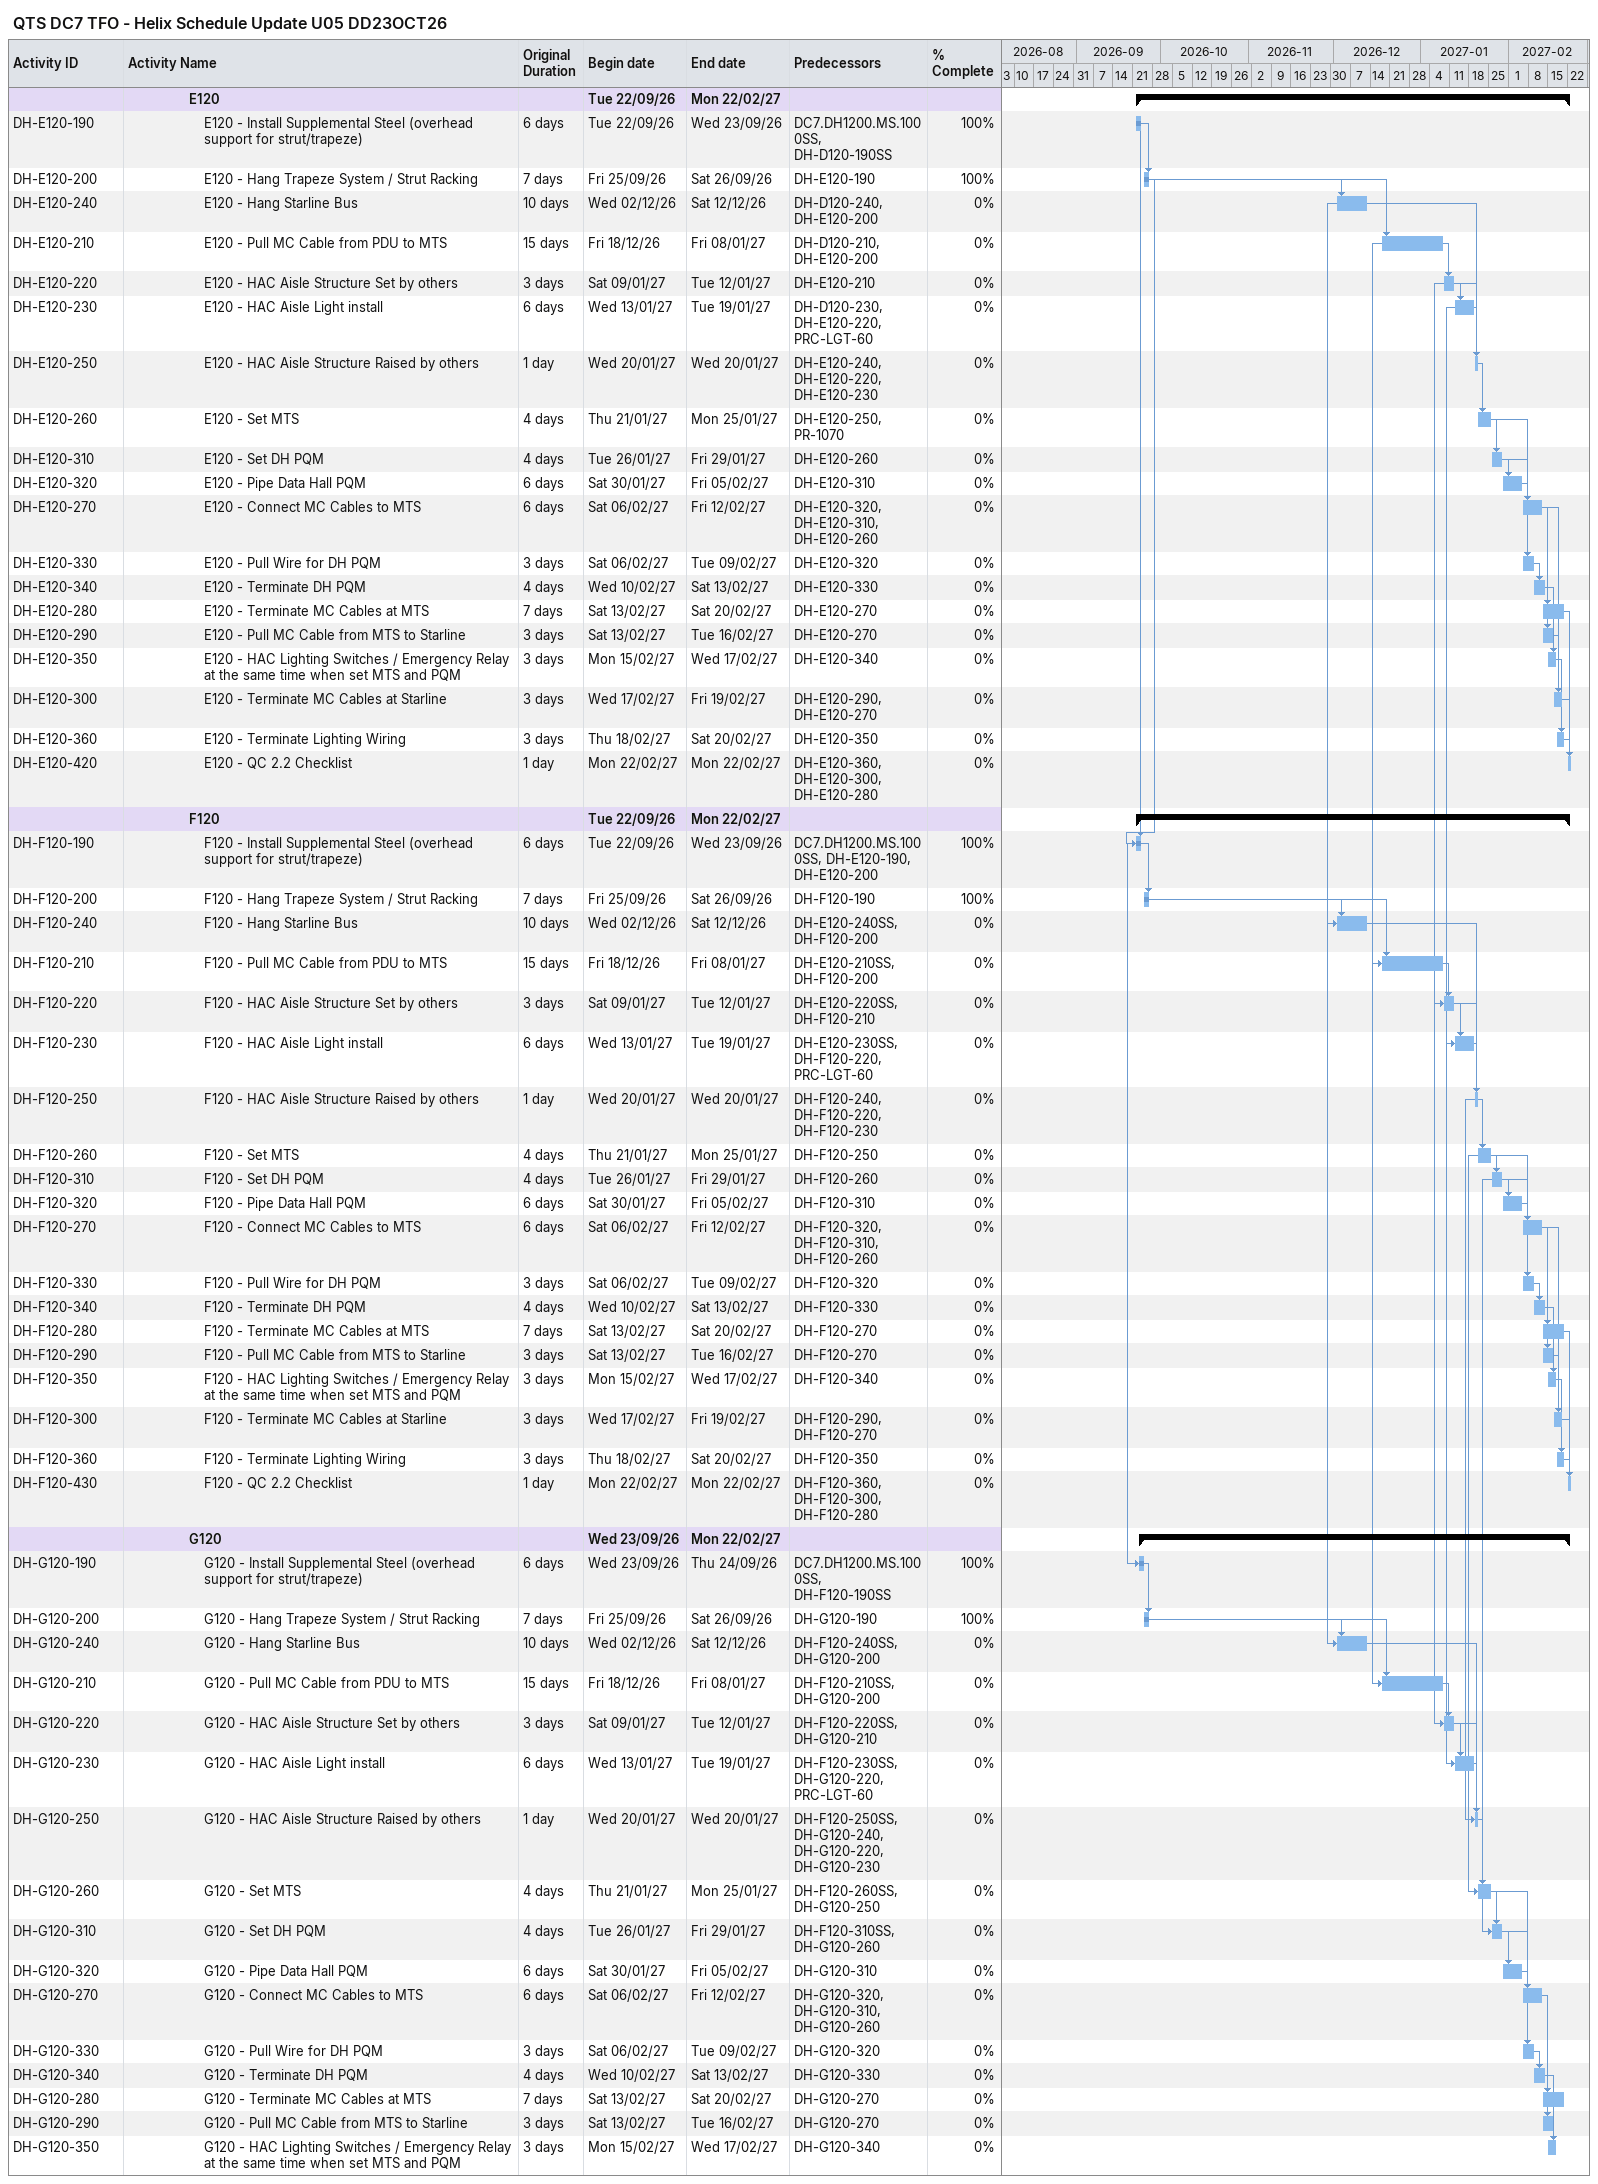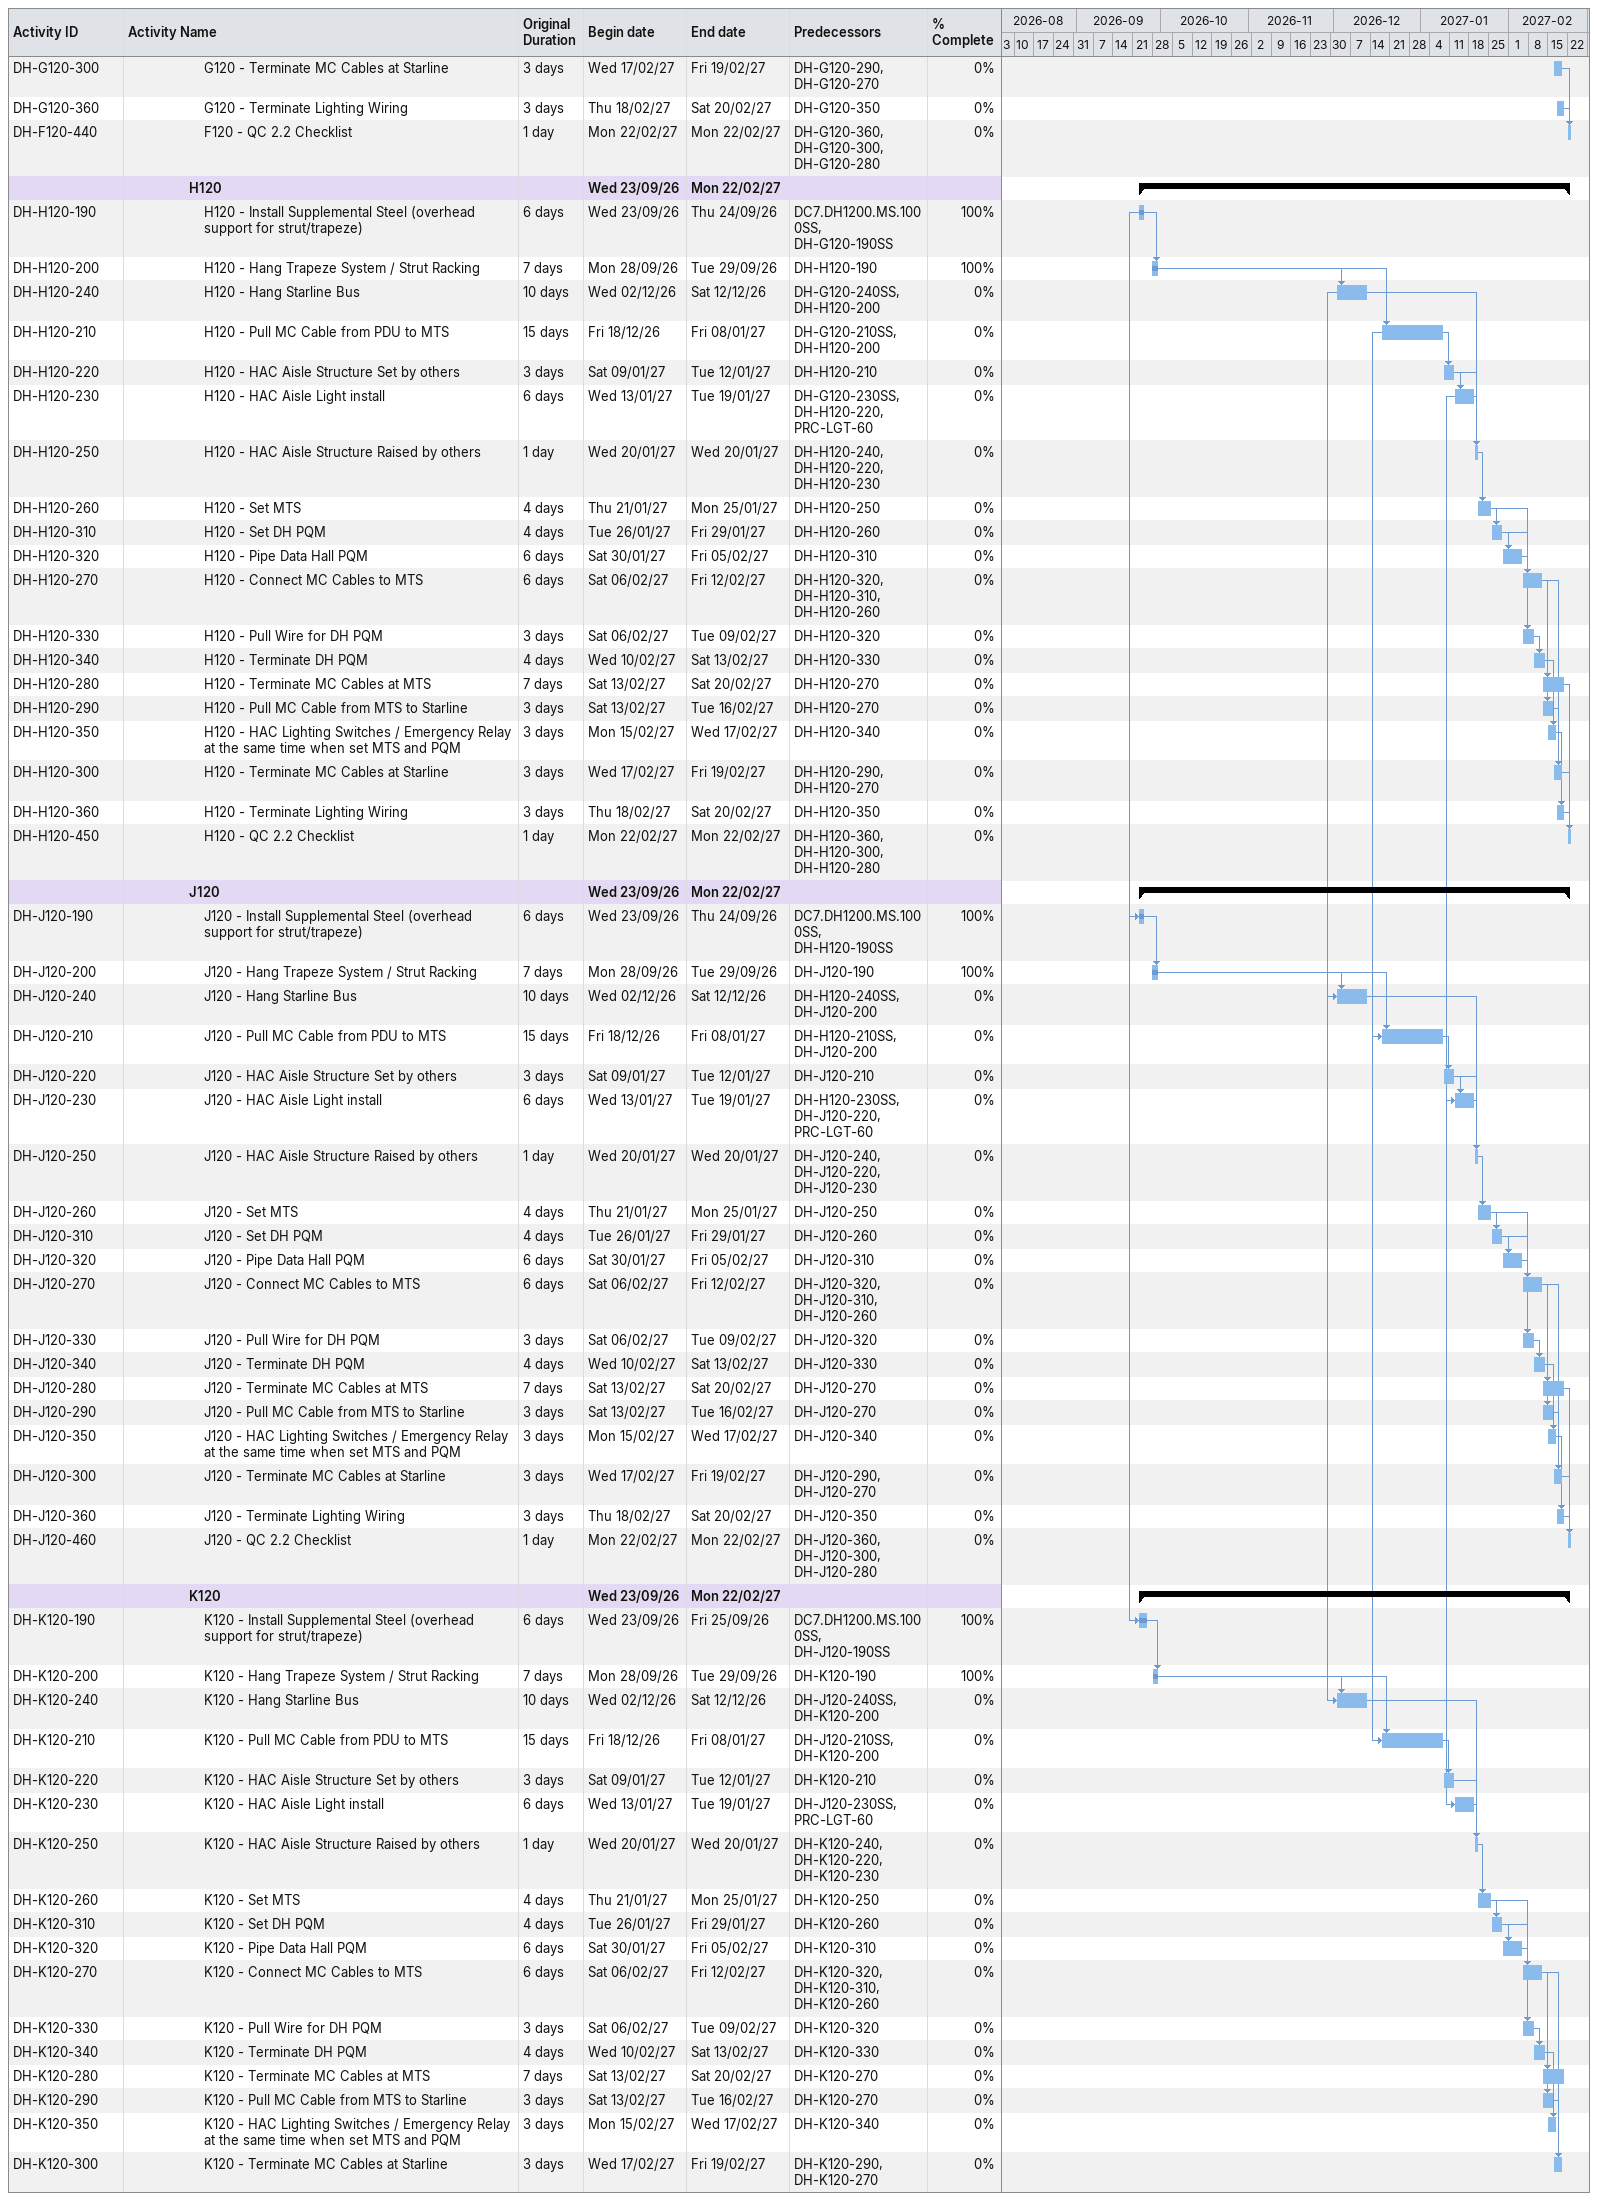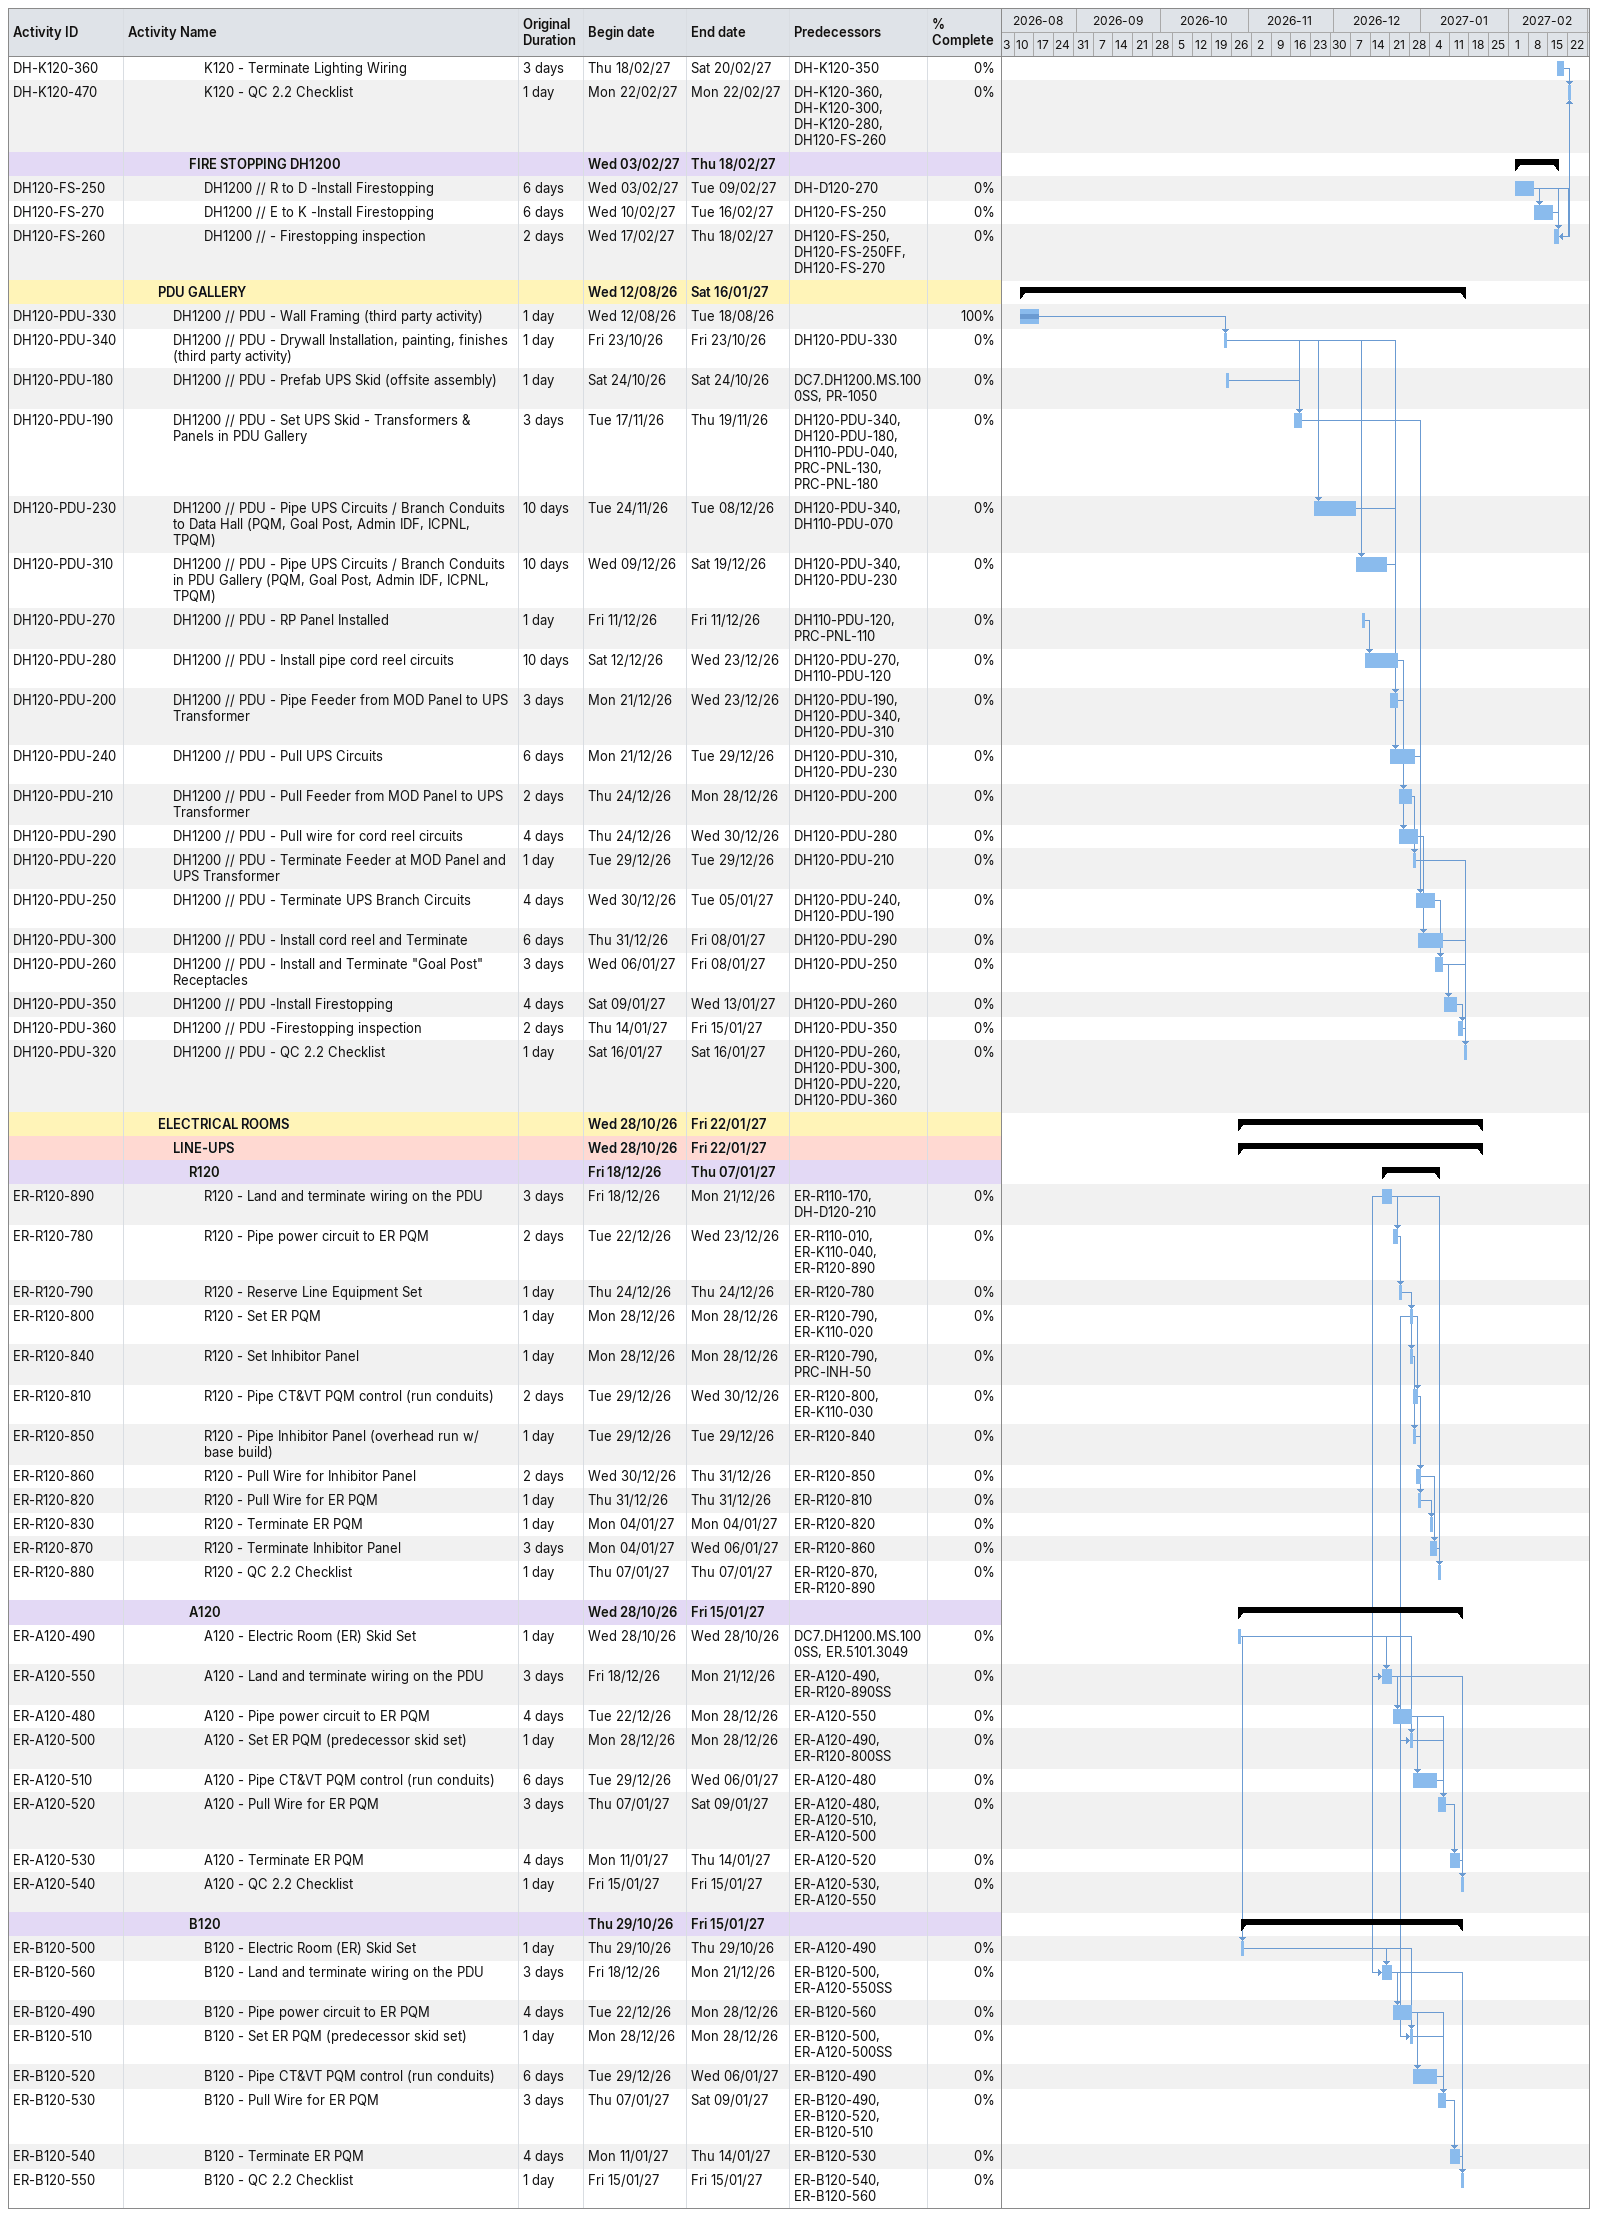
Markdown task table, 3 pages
QTS DC7 TFO - Helix Schedule Update U05 DD23OCT26

| ID | Level | Task | Original duration | Start | Finish | Predecessors | % complete |
|---|---|---|---|---|---|---|---|
|  | 5 | **E120** |  | 2026-09-22 | 2027-02-22 |  |  |
| DH-E120-190 | 6 | E120 - Install Supplemental Steel (overhead support for strut/trapeze) | 6d | 2026-09-22 | 2026-09-23 | DC7.DH1200.MS.1000SS, DH-D120-190SS | 100 |
| DH-E120-200 | 6 | E120 - Hang Trapeze System / Strut Racking | 7d | 2026-09-25 | 2026-09-26 | DH-E120-190 | 100 |
| DH-E120-240 | 6 | E120 - Hang Starline Bus | 10d | 2026-12-02 | 2026-12-12 | DH-D120-240, DH-E120-200 | 0 |
| DH-E120-210 | 6 | E120 - Pull MC Cable from PDU to MTS | 15d | 2026-12-18 | 2027-01-08 | DH-D120-210, DH-E120-200 | 0 |
| DH-E120-220 | 6 | E120 - HAC Aisle Structure Set by others | 3d | 2027-01-09 | 2027-01-12 | DH-E120-210 | 0 |
| DH-E120-230 | 6 | E120 - HAC Aisle Light install | 6d | 2027-01-13 | 2027-01-19 | DH-D120-230, DH-E120-220, PRC-LGT-60 | 0 |
| DH-E120-250 | 6 | E120 - HAC Aisle Structure Raised by others | 1d | 2027-01-20 | 2027-01-20 | DH-E120-240, DH-E120-220, DH-E120-230 | 0 |
| DH-E120-260 | 6 | E120 - Set MTS | 4d | 2027-01-21 | 2027-01-25 | DH-E120-250, PR-1070 | 0 |
| DH-E120-310 | 6 | E120 - Set DH PQM | 4d | 2027-01-26 | 2027-01-29 | DH-E120-260 | 0 |
| DH-E120-320 | 6 | E120 - Pipe Data Hall PQM | 6d | 2027-01-30 | 2027-02-05 | DH-E120-310 | 0 |
| DH-E120-270 | 6 | E120 - Connect MC Cables to MTS | 6d | 2027-02-06 | 2027-02-12 | DH-E120-320, DH-E120-310, DH-E120-260 | 0 |
| DH-E120-330 | 6 | E120 - Pull Wire for DH PQM | 3d | 2027-02-06 | 2027-02-09 | DH-E120-320 | 0 |
| DH-E120-340 | 6 | E120 - Terminate DH PQM | 4d | 2027-02-10 | 2027-02-13 | DH-E120-330 | 0 |
| DH-E120-280 | 6 | E120 - Terminate MC Cables at MTS | 7d | 2027-02-13 | 2027-02-20 | DH-E120-270 | 0 |
| DH-E120-290 | 6 | E120 - Pull MC Cable from MTS to Starline | 3d | 2027-02-13 | 2027-02-16 | DH-E120-270 | 0 |
| DH-E120-350 | 6 | E120 - HAC Lighting Switches / Emergency Relay at the same time when set MTS and PQM | 3d | 2027-02-15 | 2027-02-17 | DH-E120-340 | 0 |
| DH-E120-300 | 6 | E120 - Terminate MC Cables at Starline | 3d | 2027-02-17 | 2027-02-19 | DH-E120-290, DH-E120-270 | 0 |
| DH-E120-360 | 6 | E120 - Terminate Lighting Wiring | 3d | 2027-02-18 | 2027-02-20 | DH-E120-350 | 0 |
| DH-E120-420 | 6 | E120 - QC 2.2 Checklist | 1d | 2027-02-22 | 2027-02-22 | DH-E120-360, DH-E120-300, DH-E120-280 | 0 |
|  | 5 | **F120** |  | 2026-09-22 | 2027-02-22 |  |  |
| DH-F120-190 | 6 | F120 - Install Supplemental Steel (overhead support for strut/trapeze) | 6d | 2026-09-22 | 2026-09-23 | DC7.DH1200.MS.1000SS, DH-E120-190, DH-E120-200 | 100 |
| DH-F120-200 | 6 | F120 - Hang Trapeze System / Strut Racking | 7d | 2026-09-25 | 2026-09-26 | DH-F120-190 | 100 |
| DH-F120-240 | 6 | F120 - Hang Starline Bus | 10d | 2026-12-02 | 2026-12-12 | DH-E120-240SS, DH-F120-200 | 0 |
| DH-F120-210 | 6 | F120 - Pull MC Cable from PDU to MTS | 15d | 2026-12-18 | 2027-01-08 | DH-E120-210SS, DH-F120-200 | 0 |
| DH-F120-220 | 6 | F120 - HAC Aisle Structure Set by others | 3d | 2027-01-09 | 2027-01-12 | DH-E120-220SS, DH-F120-210 | 0 |
| DH-F120-230 | 6 | F120 - HAC Aisle Light install | 6d | 2027-01-13 | 2027-01-19 | DH-E120-230SS, DH-F120-220, PRC-LGT-60 | 0 |
| DH-F120-250 | 6 | F120 - HAC Aisle Structure Raised by others | 1d | 2027-01-20 | 2027-01-20 | DH-F120-240, DH-F120-220, DH-F120-230 | 0 |
| DH-F120-260 | 6 | F120 - Set MTS | 4d | 2027-01-21 | 2027-01-25 | DH-F120-250 | 0 |
| DH-F120-310 | 6 | F120 - Set DH PQM | 4d | 2027-01-26 | 2027-01-29 | DH-F120-260 | 0 |
| DH-F120-320 | 6 | F120 - Pipe Data Hall PQM | 6d | 2027-01-30 | 2027-02-05 | DH-F120-310 | 0 |
| DH-F120-270 | 6 | F120 - Connect MC Cables to MTS | 6d | 2027-02-06 | 2027-02-12 | DH-F120-320, DH-F120-310, DH-F120-260 | 0 |
| DH-F120-330 | 6 | F120 - Pull Wire for DH PQM | 3d | 2027-02-06 | 2027-02-09 | DH-F120-320 | 0 |
| DH-F120-340 | 6 | F120 - Terminate DH PQM | 4d | 2027-02-10 | 2027-02-13 | DH-F120-330 | 0 |
| DH-F120-280 | 6 | F120 - Terminate MC Cables at MTS | 7d | 2027-02-13 | 2027-02-20 | DH-F120-270 | 0 |
| DH-F120-290 | 6 | F120 - Pull MC Cable from MTS to Starline | 3d | 2027-02-13 | 2027-02-16 | DH-F120-270 | 0 |
| DH-F120-350 | 6 | F120 - HAC Lighting Switches / Emergency Relay at the same time when set MTS and PQM | 3d | 2027-02-15 | 2027-02-17 | DH-F120-340 | 0 |
| DH-F120-300 | 6 | F120 - Terminate MC Cables at Starline | 3d | 2027-02-17 | 2027-02-19 | DH-F120-290, DH-F120-270 | 0 |
| DH-F120-360 | 6 | F120 - Terminate Lighting Wiring | 3d | 2027-02-18 | 2027-02-20 | DH-F120-350 | 0 |
| DH-F120-430 | 6 | F120 - QC 2.2 Checklist | 1d | 2027-02-22 | 2027-02-22 | DH-F120-360, DH-F120-300, DH-F120-280 | 0 |
|  | 5 | **G120** |  | 2026-09-23 | 2027-02-22 |  |  |
| DH-G120-190 | 6 | G120 - Install Supplemental Steel (overhead support for strut/trapeze) | 6d | 2026-09-23 | 2026-09-24 | DC7.DH1200.MS.1000SS, DH-F120-190SS | 100 |
| DH-G120-200 | 6 | G120 - Hang Trapeze System / Strut Racking | 7d | 2026-09-25 | 2026-09-26 | DH-G120-190 | 100 |
| DH-G120-240 | 6 | G120 - Hang Starline Bus | 10d | 2026-12-02 | 2026-12-12 | DH-F120-240SS, DH-G120-200 | 0 |
| DH-G120-210 | 6 | G120 - Pull MC Cable from PDU to MTS | 15d | 2026-12-18 | 2027-01-08 | DH-F120-210SS, DH-G120-200 | 0 |
| DH-G120-220 | 6 | G120 - HAC Aisle Structure Set by others | 3d | 2027-01-09 | 2027-01-12 | DH-F120-220SS, DH-G120-210 | 0 |
| DH-G120-230 | 6 | G120 - HAC Aisle Light install | 6d | 2027-01-13 | 2027-01-19 | DH-F120-230SS, DH-G120-220, PRC-LGT-60 | 0 |
| DH-G120-250 | 6 | G120 - HAC Aisle Structure Raised by others | 1d | 2027-01-20 | 2027-01-20 | DH-F120-250SS, DH-G120-240, DH-G120-220, DH-G120-230 | 0 |
| DH-G120-260 | 6 | G120 - Set MTS | 4d | 2027-01-21 | 2027-01-25 | DH-F120-260SS, DH-G120-250 | 0 |
| DH-G120-310 | 6 | G120 - Set DH PQM | 4d | 2027-01-26 | 2027-01-29 | DH-F120-310SS, DH-G120-260 | 0 |
| DH-G120-320 | 6 | G120 - Pipe Data Hall PQM | 6d | 2027-01-30 | 2027-02-05 | DH-G120-310 | 0 |
| DH-G120-270 | 6 | G120 - Connect MC Cables to MTS | 6d | 2027-02-06 | 2027-02-12 | DH-G120-320, DH-G120-310, DH-G120-260 | 0 |
| DH-G120-330 | 6 | G120 - Pull Wire for DH PQM | 3d | 2027-02-06 | 2027-02-09 | DH-G120-320 | 0 |
| DH-G120-340 | 6 | G120 - Terminate DH PQM | 4d | 2027-02-10 | 2027-02-13 | DH-G120-330 | 0 |
| DH-G120-280 | 6 | G120 - Terminate MC Cables at MTS | 7d | 2027-02-13 | 2027-02-20 | DH-G120-270 | 0 |
| DH-G120-290 | 6 | G120 - Pull MC Cable from MTS to Starline | 3d | 2027-02-13 | 2027-02-16 | DH-G120-270 | 0 |
| DH-G120-350 | 6 | G120 - HAC Lighting Switches / Emergency Relay at the same time when set MTS and PQM | 3d | 2027-02-15 | 2027-02-17 | DH-G120-340 | 0 |
| DH-G120-300 | 6 | G120 - Terminate MC Cables at Starline | 3d | 2027-02-17 | 2027-02-19 | DH-G120-290, DH-G120-270 | 0 |
| DH-G120-360 | 6 | G120 - Terminate Lighting Wiring | 3d | 2027-02-18 | 2027-02-20 | DH-G120-350 | 0 |
| DH-F120-440 | 6 | F120 - QC 2.2 Checklist | 1d | 2027-02-22 | 2027-02-22 | DH-G120-360, DH-G120-300, DH-G120-280 | 0 |
|  | 5 | **H120** |  | 2026-09-23 | 2027-02-22 |  |  |
| DH-H120-190 | 6 | H120 - Install Supplemental Steel (overhead support for strut/trapeze) | 6d | 2026-09-23 | 2026-09-24 | DC7.DH1200.MS.1000SS, DH-G120-190SS | 100 |
| DH-H120-200 | 6 | H120 - Hang Trapeze System / Strut Racking | 7d | 2026-09-28 | 2026-09-29 | DH-H120-190 | 100 |
| DH-H120-240 | 6 | H120 - Hang Starline Bus | 10d | 2026-12-02 | 2026-12-12 | DH-G120-240SS, DH-H120-200 | 0 |
| DH-H120-210 | 6 | H120 - Pull MC Cable from PDU to MTS | 15d | 2026-12-18 | 2027-01-08 | DH-G120-210SS, DH-H120-200 | 0 |
| DH-H120-220 | 6 | H120 - HAC Aisle Structure Set by others | 3d | 2027-01-09 | 2027-01-12 | DH-H120-210 | 0 |
| DH-H120-230 | 6 | H120 - HAC Aisle Light install | 6d | 2027-01-13 | 2027-01-19 | DH-G120-230SS, DH-H120-220, PRC-LGT-60 | 0 |
| DH-H120-250 | 6 | H120 - HAC Aisle Structure Raised by others | 1d | 2027-01-20 | 2027-01-20 | DH-H120-240, DH-H120-220, DH-H120-230 | 0 |
| DH-H120-260 | 6 | H120 - Set MTS | 4d | 2027-01-21 | 2027-01-25 | DH-H120-250 | 0 |
| DH-H120-310 | 6 | H120 - Set DH PQM | 4d | 2027-01-26 | 2027-01-29 | DH-H120-260 | 0 |
| DH-H120-320 | 6 | H120 - Pipe Data Hall PQM | 6d | 2027-01-30 | 2027-02-05 | DH-H120-310 | 0 |
| DH-H120-270 | 6 | H120 - Connect MC Cables to MTS | 6d | 2027-02-06 | 2027-02-12 | DH-H120-320, DH-H120-310, DH-H120-260 | 0 |
| DH-H120-330 | 6 | H120 - Pull Wire for DH PQM | 3d | 2027-02-06 | 2027-02-09 | DH-H120-320 | 0 |
| DH-H120-340 | 6 | H120 - Terminate DH PQM | 4d | 2027-02-10 | 2027-02-13 | DH-H120-330 | 0 |
| DH-H120-280 | 6 | H120 - Terminate MC Cables at MTS | 7d | 2027-02-13 | 2027-02-20 | DH-H120-270 | 0 |
| DH-H120-290 | 6 | H120 - Pull MC Cable from MTS to Starline | 3d | 2027-02-13 | 2027-02-16 | DH-H120-270 | 0 |
| DH-H120-350 | 6 | H120 - HAC Lighting Switches / Emergency Relay at the same time when set MTS and PQM | 3d | 2027-02-15 | 2027-02-17 | DH-H120-340 | 0 |
| DH-H120-300 | 6 | H120 - Terminate MC Cables at Starline | 3d | 2027-02-17 | 2027-02-19 | DH-H120-290, DH-H120-270 | 0 |
| DH-H120-360 | 6 | H120 - Terminate Lighting Wiring | 3d | 2027-02-18 | 2027-02-20 | DH-H120-350 | 0 |
| DH-H120-450 | 6 | H120 - QC 2.2 Checklist | 1d | 2027-02-22 | 2027-02-22 | DH-H120-360, DH-H120-300, DH-H120-280 | 0 |
|  | 5 | **J120** |  | 2026-09-23 | 2027-02-22 |  |  |
| DH-J120-190 | 6 | J120 - Install Supplemental Steel (overhead support for strut/trapeze) | 6d | 2026-09-23 | 2026-09-24 | DC7.DH1200.MS.1000SS, DH-H120-190SS | 100 |
| DH-J120-200 | 6 | J120 - Hang Trapeze System / Strut Racking | 7d | 2026-09-28 | 2026-09-29 | DH-J120-190 | 100 |
| DH-J120-240 | 6 | J120 - Hang Starline Bus | 10d | 2026-12-02 | 2026-12-12 | DH-H120-240SS, DH-J120-200 | 0 |
| DH-J120-210 | 6 | J120 - Pull MC Cable from PDU to MTS | 15d | 2026-12-18 | 2027-01-08 | DH-H120-210SS, DH-J120-200 | 0 |
| DH-J120-220 | 6 | J120 - HAC Aisle Structure Set by others | 3d | 2027-01-09 | 2027-01-12 | DH-J120-210 | 0 |
| DH-J120-230 | 6 | J120 - HAC Aisle Light install | 6d | 2027-01-13 | 2027-01-19 | DH-H120-230SS, DH-J120-220, PRC-LGT-60 | 0 |
| DH-J120-250 | 6 | J120 - HAC Aisle Structure Raised by others | 1d | 2027-01-20 | 2027-01-20 | DH-J120-240, DH-J120-220, DH-J120-230 | 0 |
| DH-J120-260 | 6 | J120 - Set MTS | 4d | 2027-01-21 | 2027-01-25 | DH-J120-250 | 0 |
| DH-J120-310 | 6 | J120 - Set DH PQM | 4d | 2027-01-26 | 2027-01-29 | DH-J120-260 | 0 |
| DH-J120-320 | 6 | J120 - Pipe Data Hall PQM | 6d | 2027-01-30 | 2027-02-05 | DH-J120-310 | 0 |
| DH-J120-270 | 6 | J120 - Connect MC Cables to MTS | 6d | 2027-02-06 | 2027-02-12 | DH-J120-320, DH-J120-310, DH-J120-260 | 0 |
| DH-J120-330 | 6 | J120 - Pull Wire for DH PQM | 3d | 2027-02-06 | 2027-02-09 | DH-J120-320 | 0 |
| DH-J120-340 | 6 | J120 - Terminate DH PQM | 4d | 2027-02-10 | 2027-02-13 | DH-J120-330 | 0 |
| DH-J120-280 | 6 | J120 - Terminate MC Cables at MTS | 7d | 2027-02-13 | 2027-02-20 | DH-J120-270 | 0 |
| DH-J120-290 | 6 | J120 - Pull MC Cable from MTS to Starline | 3d | 2027-02-13 | 2027-02-16 | DH-J120-270 | 0 |
| DH-J120-350 | 6 | J120 - HAC Lighting Switches / Emergency Relay at the same time when set MTS and PQM | 3d | 2027-02-15 | 2027-02-17 | DH-J120-340 | 0 |
| DH-J120-300 | 6 | J120 - Terminate MC Cables at Starline | 3d | 2027-02-17 | 2027-02-19 | DH-J120-290, DH-J120-270 | 0 |
| DH-J120-360 | 6 | J120 - Terminate Lighting Wiring | 3d | 2027-02-18 | 2027-02-20 | DH-J120-350 | 0 |
| DH-J120-460 | 6 | J120 - QC 2.2 Checklist | 1d | 2027-02-22 | 2027-02-22 | DH-J120-360, DH-J120-300, DH-J120-280 | 0 |
|  | 5 | **K120** |  | 2026-09-23 | 2027-02-22 |  |  |
| DH-K120-190 | 6 | K120 - Install Supplemental Steel (overhead support for strut/trapeze) | 6d | 2026-09-23 | 2026-09-25 | DC7.DH1200.MS.1000SS, DH-J120-190SS | 100 |
| DH-K120-200 | 6 | K120 - Hang Trapeze System / Strut Racking | 7d | 2026-09-28 | 2026-09-29 | DH-K120-190 | 100 |
| DH-K120-240 | 6 | K120 - Hang Starline Bus | 10d | 2026-12-02 | 2026-12-12 | DH-J120-240SS, DH-K120-200 | 0 |
| DH-K120-210 | 6 | K120 - Pull MC Cable from PDU to MTS | 15d | 2026-12-18 | 2027-01-08 | DH-J120-210SS, DH-K120-200 | 0 |
| DH-K120-220 | 6 | K120 - HAC Aisle Structure Set by others | 3d | 2027-01-09 | 2027-01-12 | DH-K120-210 | 0 |
| DH-K120-230 | 6 | K120 - HAC Aisle Light install | 6d | 2027-01-13 | 2027-01-19 | DH-J120-230SS, PRC-LGT-60 | 0 |
| DH-K120-250 | 6 | K120 - HAC Aisle Structure Raised by others | 1d | 2027-01-20 | 2027-01-20 | DH-K120-240, DH-K120-220, DH-K120-230 | 0 |
| DH-K120-260 | 6 | K120 - Set MTS | 4d | 2027-01-21 | 2027-01-25 | DH-K120-250 | 0 |
| DH-K120-310 | 6 | K120 - Set DH PQM | 4d | 2027-01-26 | 2027-01-29 | DH-K120-260 | 0 |
| DH-K120-320 | 6 | K120 - Pipe Data Hall PQM | 6d | 2027-01-30 | 2027-02-05 | DH-K120-310 | 0 |
| DH-K120-270 | 6 | K120 - Connect MC Cables to MTS | 6d | 2027-02-06 | 2027-02-12 | DH-K120-320, DH-K120-310, DH-K120-260 | 0 |
| DH-K120-330 | 6 | K120 - Pull Wire for DH PQM | 3d | 2027-02-06 | 2027-02-09 | DH-K120-320 | 0 |
| DH-K120-340 | 6 | K120 - Terminate DH PQM | 4d | 2027-02-10 | 2027-02-13 | DH-K120-330 | 0 |
| DH-K120-280 | 6 | K120 - Terminate MC Cables at MTS | 7d | 2027-02-13 | 2027-02-20 | DH-K120-270 | 0 |
| DH-K120-290 | 6 | K120 - Pull MC Cable from MTS to Starline | 3d | 2027-02-13 | 2027-02-16 | DH-K120-270 | 0 |
| DH-K120-350 | 6 | K120 - HAC Lighting Switches / Emergency Relay at the same time when set MTS and PQM | 3d | 2027-02-15 | 2027-02-17 | DH-K120-340 | 0 |
| DH-K120-300 | 6 | K120 - Terminate MC Cables at Starline | 3d | 2027-02-17 | 2027-02-19 | DH-K120-290, DH-K120-270 | 0 |
| DH-K120-360 | 6 | K120 - Terminate Lighting Wiring | 3d | 2027-02-18 | 2027-02-20 | DH-K120-350 | 0 |
| DH-K120-470 | 6 | K120 - QC 2.2 Checklist | 1d | 2027-02-22 | 2027-02-22 | DH-K120-360, DH-K120-300, DH-K120-280, DH120-FS-260 | 0 |
|  | 5 | **FIRE STOPPING DH1200** |  | 2027-02-03 | 2027-02-18 |  |  |
| DH120-FS-250 | 6 | DH1200 // R to D -Install Firestopping | 6d | 2027-02-03 | 2027-02-09 | DH-D120-270 | 0 |
| DH120-FS-270 | 6 | DH1200 // E to K -Install Firestopping | 6d | 2027-02-10 | 2027-02-16 | DH120-FS-250 | 0 |
| DH120-FS-260 | 6 | DH1200 // - Firestopping inspection | 2d | 2027-02-17 | 2027-02-18 | DH120-FS-250, DH120-FS-250FF, DH120-FS-270 | 0 |
|  | 3 | **PDU GALLERY** |  | 2026-08-12 | 2027-01-16 |  |  |
| DH120-PDU-330 | 4 | DH1200 // PDU - Wall Framing (third party activity) | 1d | 2026-08-12 | 2026-08-18 |  | 100 |
| DH120-PDU-340 | 4 | DH1200 // PDU - Drywall Installation, painting, finishes (third party activity) | 1d | 2026-10-23 | 2026-10-23 | DH120-PDU-330 | 0 |
| DH120-PDU-180 | 4 | DH1200 // PDU - Prefab UPS Skid (offsite assembly) | 1d | 2026-10-24 | 2026-10-24 | DC7.DH1200.MS.1000SS, PR-1050 | 0 |
| DH120-PDU-190 | 4 | DH1200 // PDU - Set UPS Skid - Transformers & Panels in PDU Gallery | 3d | 2026-11-17 | 2026-11-19 | DH120-PDU-340, DH120-PDU-180, DH110-PDU-040, PRC-PNL-130, PRC-PNL-180 | 0 |
| DH120-PDU-230 | 4 | DH1200 // PDU - Pipe UPS Circuits / Branch Conduits to Data Hall (PQM, Goal Post, Admin IDF, ICPNL, TPQM) | 10d | 2026-11-24 | 2026-12-08 | DH120-PDU-340, DH110-PDU-070 | 0 |
| DH120-PDU-310 | 4 | DH1200 // PDU - Pipe UPS Circuits / Branch Conduits in PDU Gallery (PQM, Goal Post, Admin IDF, ICPNL, TPQM) | 10d | 2026-12-09 | 2026-12-19 | DH120-PDU-340, DH120-PDU-230 | 0 |
| DH120-PDU-270 | 4 | DH1200 // PDU - RP Panel Installed | 1d | 2026-12-11 | 2026-12-11 | DH110-PDU-120, PRC-PNL-110 | 0 |
| DH120-PDU-280 | 4 | DH1200 // PDU - Install pipe cord reel circuits | 10d | 2026-12-12 | 2026-12-23 | DH120-PDU-270, DH110-PDU-120 | 0 |
| DH120-PDU-200 | 4 | DH1200 // PDU - Pipe Feeder from MOD Panel to UPS Transformer | 3d | 2026-12-21 | 2026-12-23 | DH120-PDU-190, DH120-PDU-340, DH120-PDU-310 | 0 |
| DH120-PDU-240 | 4 | DH1200 // PDU - Pull UPS Circuits | 6d | 2026-12-21 | 2026-12-29 | DH120-PDU-310, DH120-PDU-230 | 0 |
| DH120-PDU-210 | 4 | DH1200 // PDU - Pull Feeder from MOD Panel to UPS Transformer | 2d | 2026-12-24 | 2026-12-28 | DH120-PDU-200 | 0 |
| DH120-PDU-290 | 4 | DH1200 // PDU - Pull wire for cord reel circuits | 4d | 2026-12-24 | 2026-12-30 | DH120-PDU-280 | 0 |
| DH120-PDU-220 | 4 | DH1200 // PDU - Terminate Feeder at MOD Panel and UPS Transformer | 1d | 2026-12-29 | 2026-12-29 | DH120-PDU-210 | 0 |
| DH120-PDU-250 | 4 | DH1200 // PDU - Terminate UPS Branch Circuits | 4d | 2026-12-30 | 2027-01-05 | DH120-PDU-240, DH120-PDU-190 | 0 |
| DH120-PDU-300 | 4 | DH1200 // PDU - Install cord reel and Terminate | 6d | 2026-12-31 | 2027-01-08 | DH120-PDU-290 | 0 |
| DH120-PDU-260 | 4 | DH1200 // PDU - Install and Terminate "Goal Post" Receptacles | 3d | 2027-01-06 | 2027-01-08 | DH120-PDU-250 | 0 |
| DH120-PDU-350 | 4 | DH1200 // PDU -Install Firestopping | 4d | 2027-01-09 | 2027-01-13 | DH120-PDU-260 | 0 |
| DH120-PDU-360 | 4 | DH1200 // PDU -Firestopping inspection | 2d | 2027-01-14 | 2027-01-15 | DH120-PDU-350 | 0 |
| DH120-PDU-320 | 4 | DH1200 // PDU - QC 2.2 Checklist | 1d | 2027-01-16 | 2027-01-16 | DH120-PDU-260, DH120-PDU-300, DH120-PDU-220, DH120-PDU-360 | 0 |
|  | 3 | **ELECTRICAL ROOMS** |  | 2026-10-28 | 2027-01-22 |  |  |
|  | 4 | **LINE-UPS** |  | 2026-10-28 | 2027-01-22 |  |  |
|  | 5 | **R120** |  | 2026-12-18 | 2027-01-07 |  |  |
| ER-R120-890 | 6 | R120 - Land and terminate wiring on the PDU | 3d | 2026-12-18 | 2026-12-21 | ER-R110-170, DH-D120-210 | 0 |
| ER-R120-780 | 6 | R120 - Pipe power circuit to ER PQM | 2d | 2026-12-22 | 2026-12-23 | ER-R110-010, ER-K110-040, ER-R120-890 | 0 |
| ER-R120-790 | 6 | R120 - Reserve Line Equipment Set | 1d | 2026-12-24 | 2026-12-24 | ER-R120-780 | 0 |
| ER-R120-800 | 6 | R120 - Set ER PQM | 1d | 2026-12-28 | 2026-12-28 | ER-R120-790, ER-K110-020 | 0 |
| ER-R120-840 | 6 | R120 - Set Inhibitor Panel | 1d | 2026-12-28 | 2026-12-28 | ER-R120-790, PRC-INH-50 | 0 |
| ER-R120-810 | 6 | R120 - Pipe CT&VT PQM control (run conduits) | 2d | 2026-12-29 | 2026-12-30 | ER-R120-800, ER-K110-030 | 0 |
| ER-R120-850 | 6 | R120 - Pipe Inhibitor Panel (overhead run w/ base build) | 1d | 2026-12-29 | 2026-12-29 | ER-R120-840 | 0 |
| ER-R120-860 | 6 | R120 - Pull Wire for Inhibitor Panel | 2d | 2026-12-30 | 2026-12-31 | ER-R120-850 | 0 |
| ER-R120-820 | 6 | R120 - Pull Wire for ER PQM | 1d | 2026-12-31 | 2026-12-31 | ER-R120-810 | 0 |
| ER-R120-830 | 6 | R120 - Terminate ER PQM | 1d | 2027-01-04 | 2027-01-04 | ER-R120-820 | 0 |
| ER-R120-870 | 6 | R120 - Terminate Inhibitor Panel | 3d | 2027-01-04 | 2027-01-06 | ER-R120-860 | 0 |
| ER-R120-880 | 6 | R120 - QC 2.2 Checklist | 1d | 2027-01-07 | 2027-01-07 | ER-R120-870, ER-R120-890 | 0 |
|  | 5 | **A120** |  | 2026-10-28 | 2027-01-15 |  |  |
| ER-A120-490 | 6 | A120 - Electric Room (ER) Skid Set | 1d | 2026-10-28 | 2026-10-28 | DC7.DH1200.MS.1000SS, ER.5101.3049 | 0 |
| ER-A120-550 | 6 | A120 - Land and terminate wiring on the PDU | 3d | 2026-12-18 | 2026-12-21 | ER-A120-490, ER-R120-890SS | 0 |
| ER-A120-480 | 6 | A120 - Pipe power circuit to ER PQM | 4d | 2026-12-22 | 2026-12-28 | ER-A120-550 | 0 |
| ER-A120-500 | 6 | A120 - Set ER PQM (predecessor skid set) | 1d | 2026-12-28 | 2026-12-28 | ER-A120-490, ER-R120-800SS | 0 |
| ER-A120-510 | 6 | A120 - Pipe CT&VT PQM control (run conduits) | 6d | 2026-12-29 | 2027-01-06 | ER-A120-480 | 0 |
| ER-A120-520 | 6 | A120 - Pull Wire for ER PQM | 3d | 2027-01-07 | 2027-01-09 | ER-A120-480, ER-A120-510, ER-A120-500 | 0 |
| ER-A120-530 | 6 | A120 - Terminate ER PQM | 4d | 2027-01-11 | 2027-01-14 | ER-A120-520 | 0 |
| ER-A120-540 | 6 | A120 - QC 2.2 Checklist | 1d | 2027-01-15 | 2027-01-15 | ER-A120-530, ER-A120-550 | 0 |
|  | 5 | **B120** |  | 2026-10-29 | 2027-01-15 |  |  |
| ER-B120-500 | 6 | B120 - Electric Room (ER) Skid Set | 1d | 2026-10-29 | 2026-10-29 | ER-A120-490 | 0 |
| ER-B120-560 | 6 | B120 - Land and terminate wiring on the PDU | 3d | 2026-12-18 | 2026-12-21 | ER-B120-500, ER-A120-550SS | 0 |
| ER-B120-490 | 6 | B120 - Pipe power circuit to ER PQM | 4d | 2026-12-22 | 2026-12-28 | ER-B120-560 | 0 |
| ER-B120-510 | 6 | B120 - Set ER PQM (predecessor skid set) | 1d | 2026-12-28 | 2026-12-28 | ER-B120-500, ER-A120-500SS | 0 |
| ER-B120-520 | 6 | B120 - Pipe CT&VT PQM control (run conduits) | 6d | 2026-12-29 | 2027-01-06 | ER-B120-490 | 0 |
| ER-B120-530 | 6 | B120 - Pull Wire for ER PQM | 3d | 2027-01-07 | 2027-01-09 | ER-B120-490, ER-B120-520, ER-B120-510 | 0 |
| ER-B120-540 | 6 | B120 - Terminate ER PQM | 4d | 2027-01-11 | 2027-01-14 | ER-B120-530 | 0 |
| ER-B120-550 | 6 | B120 - QC 2.2 Checklist | 1d | 2027-01-15 | 2027-01-15 | ER-B120-540, ER-B120-560 | 0 |
